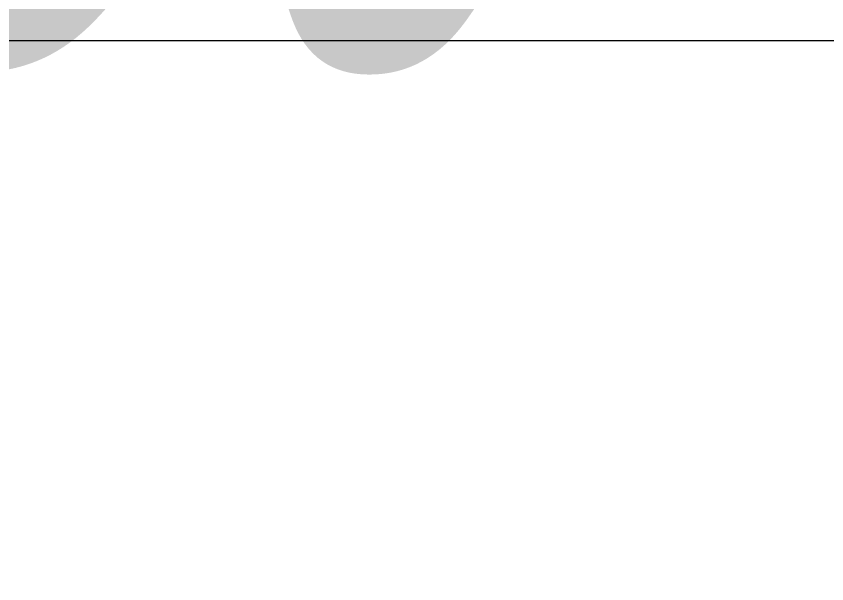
# Model space of a CAD drawing. Header units: millimetres. Extents: x -85420 to 1195317, y -69347 to 470418.
# Drawn here: x 451620.8 to 451912.7, y 58780.9 to 58985.3 of the extents above; entities that cross this region are included whole.
import ezdxf

# ---------------------------------------------------------------- set-up
doc = ezdxf.new("R2010")
doc.units = ezdxf.units.MM
for name, pattern in [('ГОСТ 2.303 4', [7, 5, -2, 0]), ('ГОСТ 2.303 5', [24, 20, -1.5, 1, -1.5]), ('ГОСТ 2.303 6', [12, 8, -1.5, 1, -1.5])]:
    doc.linetypes.add(name, pattern=pattern)
doc.layers.add('!ФС_Ригели_балки', color=251, linetype='ГОСТ 2.303 6', lineweight=15)
doc.layers.add('ПБ_граница', color=7, linetype='ГОСТ 2.303 4', lineweight=40, true_color=0xdb0000)
doc.styles.add('ГОСТ 2.304', font='CS_Gost2304.shx', dxfattribs={"oblique": 10})

# ---------------------------------------------------------------- blocks, each defined once
blk = doc.blocks.new('*U49')
at = {"linetype": 'ГОСТ 2.303 5', "ltscale": 50}
blk.add_lwpolyline([(5560, 400), (0, 400), (0, 0), (5560, 0)], close=True, dxfattribs=at)
blk = doc.blocks.new('Из_буфера30619')
blk.add_blockref('*U49', (6000, -12000))

msp = doc.modelspace()

# ---------------------------------------------------------------- block references
at = {"layer": '!ФС_Ригели_балки'}
msp.add_blockref('Из_буфера30619', (442166.37, 70576.42, 0), dxfattribs=at)

# ---------------------------------------------------------------- next in the draw order: texts
at = {"layer": 'ПБ_граница', "linetype": 'ByBlock', "lineweight": 0, "ltscale": 100, "insert": (451460.06, 59089.27, 0), "char_height": 250, "width": 1, "attachment_point": 5, "line_spacing_factor": 0.5, "style": 'ГОСТ 2.304', "bg_fill": 3, "box_fill_scale": 1.2, "bg_fill_color": 1, "bg_fill_transparency": 0}
msp.add_mtext('EIW30', dxfattribs=at)

doc.saveas('drawing.dxf')
